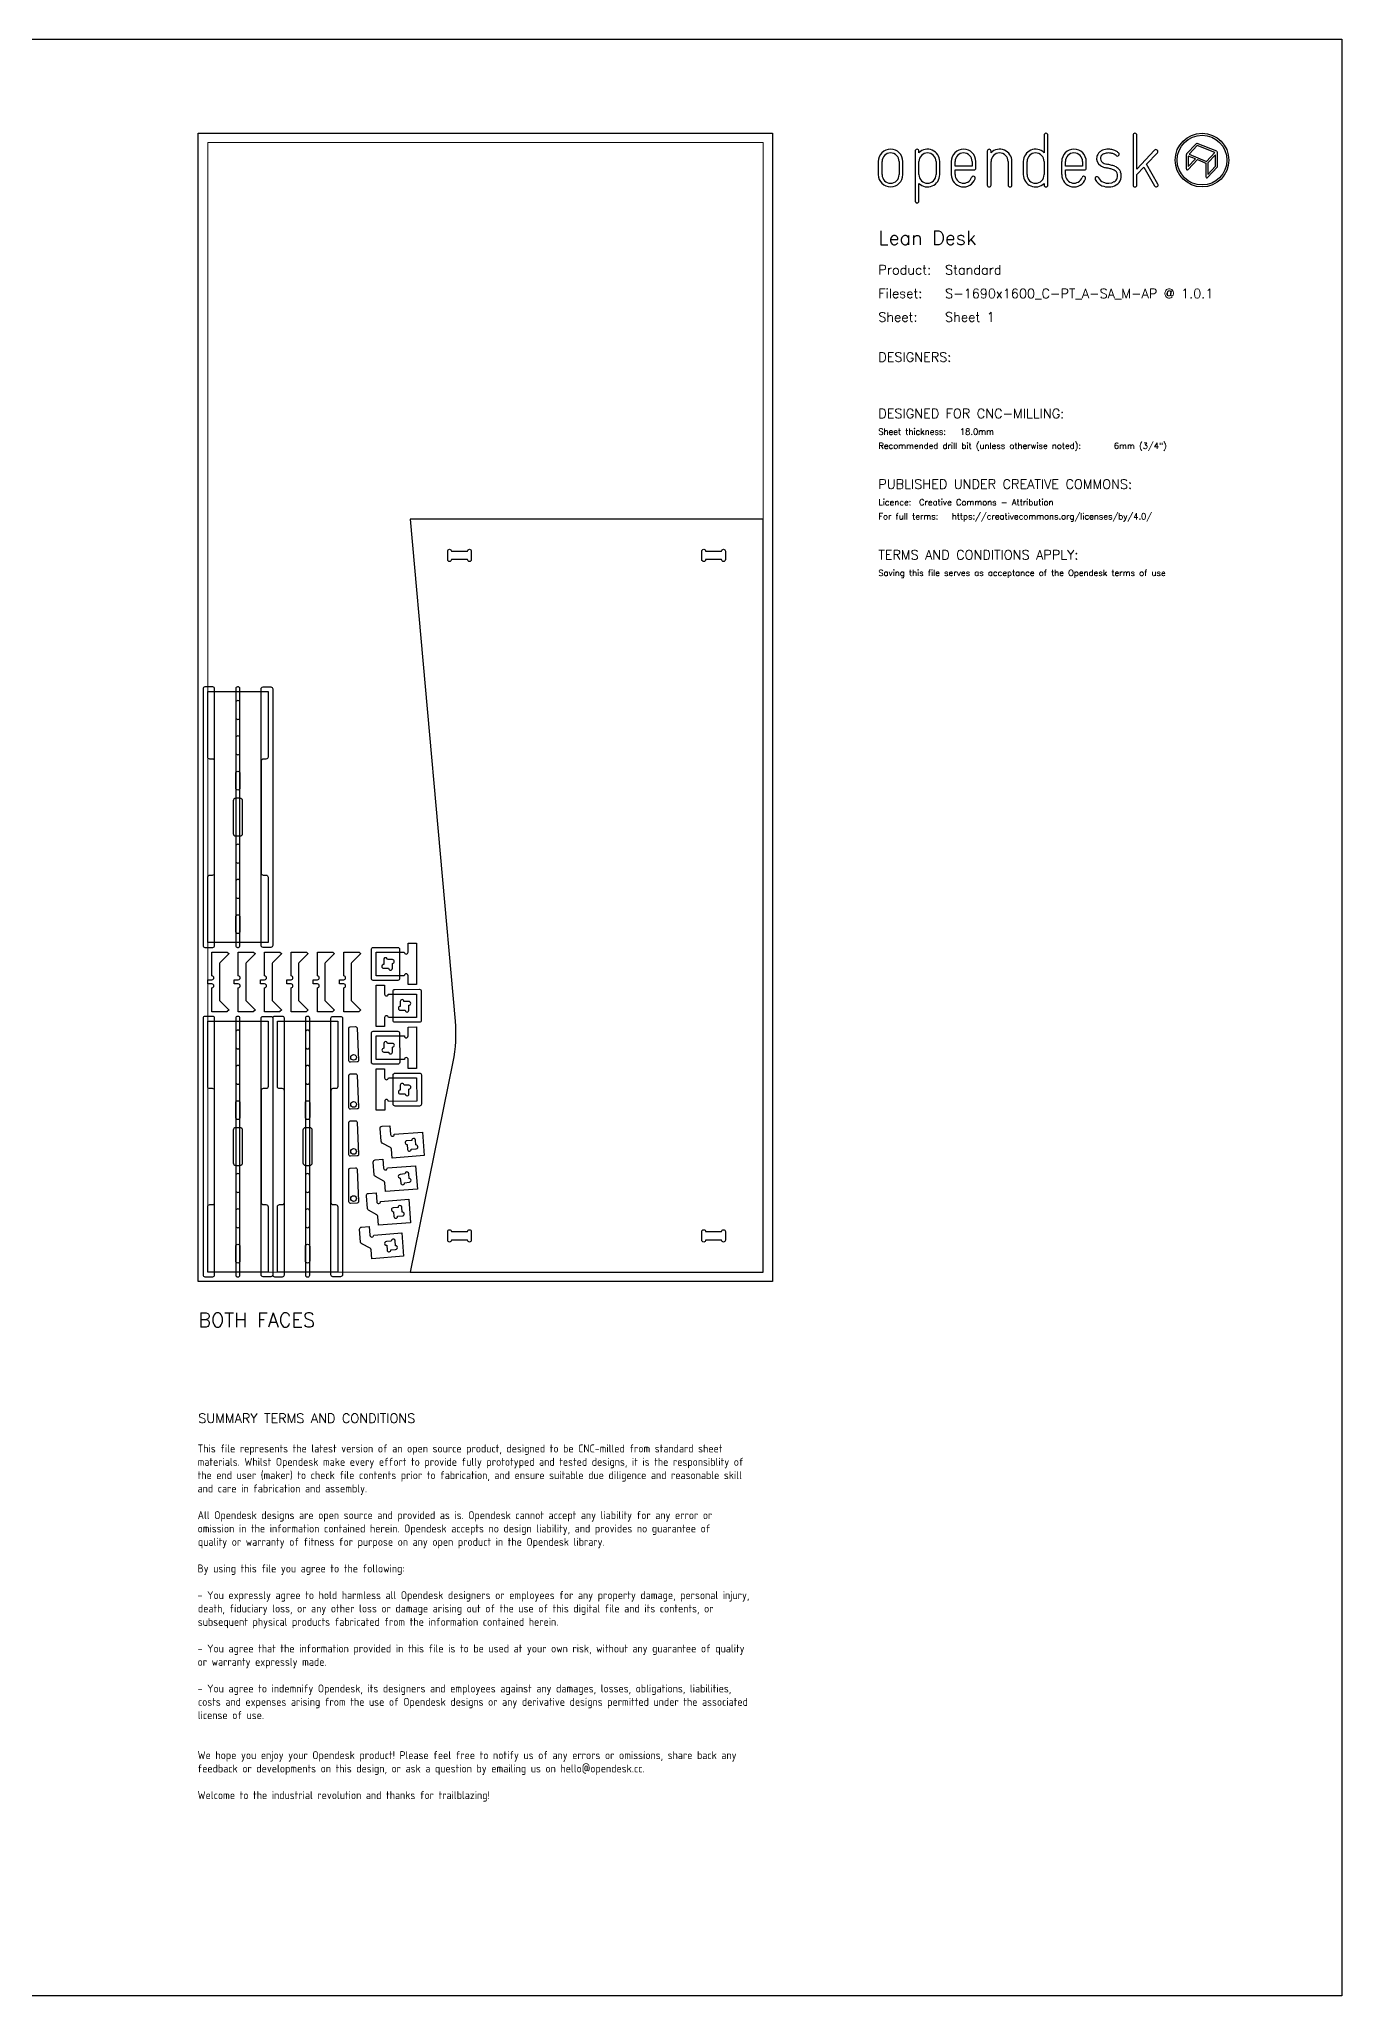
# Model space of a CAD drawing. Header units: millimetres. Extents: x -300 to 5880, y -300 to 4158.
# Drawn here: x 3112 to 5880, y 0 to 4158 of the extents above; entities that cross this region are included whole.
import ezdxf
from ezdxf.enums import TextEntityAlignment as Align

# ---------------------------------------------------------------- set-up
doc = ezdxf.new("R2010")
doc.units = ezdxf.units.MM
doc.layers.add('00-NOPRINT_TEXT', color=7, linetype='Continuous', lineweight=25)
doc.layers.add('00_NOPRINT_TOLERANCE', color=7, linetype='Continuous', lineweight=5)
for name, color, linetype, lineweight, true_color in [('BOARD_$TH-NOMINAL', 3, 'Continuous', 30, 0x00ff00), ('TOP-CUT-INSIDE_18.0MM', 1, 'Continuous', 25, 0xff1c00), ('TOP-CUT-OUTSIDE_18.0MM', 220, 'Continuous', 25, 0xff00d1), ('TOP-HOLE-12.0MM-DIAM_18.0MM', 3, 'Continuous', 25, 0x00ff0c), ('TOP-POCKET-INSIDE_14.0MM', 190, 'Continuous', 25, 0x9300ff), ('TOP-POCKET-INSIDE_9.0MM', 60, 'Continuous', 25, 0xb0ff00)]:
    doc.layers.add(name, color=color, linetype=linetype, lineweight=lineweight, true_color=true_color)
doc.layers.add('REV-FILLET-ONLINE_3.0MM', color=216, linetype='Continuous', true_color=0x801770)
doc.layers.add('TOP-FILLET-ONLINE_3.0MM', color=220, linetype='Continuous', true_color=0xff00d9)
doc.styles.add('OD-ISOCP-17_221', font='isocp.shx')
doc.styles.add('OD-ISOCP-17_222', font='isocp.shx')
doc.styles.add('OD-ISOCP-17_223', font='isocp.shx')
doc.styles.add('OD-ISOCP-17_224', font='isocp.shx')
doc.styles.add('OD-ISOCP-17_225', font='isocp.shx')
doc.styles.add('OD-ISOCP-17_226', font='isocp.shx')
doc.styles.add('OD-ISOCP-17_227', font='isocp.shx')
doc.styles.add('OD-ISOCP-17_228', font='isocp.shx')
doc.styles.add('OD-ISOCP-17_229', font='isocp.shx')
doc.styles.add('OD-ISOCP-17_230', font='isocp.shx')
doc.styles.add('OD-ISOCP-17_231', font='isocp.shx')
doc.styles.add('OD-ISOCP-17_232', font='isocp.shx')
doc.styles.add('OD-ISOCP-17_233', font='isocp.shx')
doc.styles.add('OD-ISOCP-17_234', font='isocp.shx')
doc.styles.add('OD-ISOCP-17_235', font='isocp.shx')
doc.styles.add('OD-ISOCP-17_236', font='isocp.shx')
doc.styles.add('OD-ISOCP-17_237', font='isocp.shx')
doc.styles.add('OD-ISOCP-17_238', font='isocp.shx')
doc.styles.add('OD-ISOCP-17_239', font='isocp.shx')
doc.styles.add('OD-SIMPLEX-13_86', font='simplex.shx')
doc.styles.add('OD-SIMPLEX-20_82', font='simplex.shx')
doc.styles.add('OD-SIMPLEX-20_86', font='simplex.shx')
doc.styles.add('OD-SIMPLEX-30_83', font='simplex.shx')
doc.styles.add('OD-SIMPLEX-30_87', font='simplex.shx')

# ---------------------------------------------------------------- blocks, each defined once
blk = doc.blocks.new('Borders Opendesk_7')
at = {"layer": '00-NOPRINT_TEXT'}
for p, q in [((0, 4158), (5880, 4158)), ((5880, 4158), (5880, 0)), ((5247.4, 3954), (5247.4, 3916.7)), ((5255.3, 3848), (5255.3, 3954)), ((5436.4, 3954), (5436.4, 3848)), ((5444.4, 3881.9), (5444.4, 3954)), ((4973.4, 3920.1), (4973.4, 3814.1)), ((4981.3, 3916.7), (4981.3, 3920.1)), ((5126.6, 3920.1), (5126.6, 3848)), ((5134.5, 3916.7), (5134.5, 3920.1)), ((5482.1, 3922), (5444.4, 3881.9)), ((5464.8, 3892.1), (5487.9, 3916.6)), ((5549.5, 3912.6), (5549.5, 3882.2)), ((5570.5, 3935.8), (5550.1, 3914)), ((5553.7, 3909.6), (5553.7, 3887.4)), ((5568.8, 3903.5), (5553.7, 3909.6)), ((5572.6, 3931.9), (5555.2, 3913.4)), ((5555.2, 3913.4), (5592.6, 3898.3)), ((5610, 3916.9), (5572.6, 3931.9)), ((5614.4, 3919.6), (5572.8, 3936.3)), ((5592.6, 3898.3), (5610, 3916.9)), ((5611.5, 3912.4), (5595.2, 3895.1)), ((5611.5, 3888.1), (5611.5, 3912.4)), ((5615.7, 3887.3), (5615.7, 3917.6)), ((4895, 3898), (4895, 3870.1)), ((4902.9, 3870.1), (4902.9, 3898)), ((4939.3, 3898), (4939.3, 3870.1)), ((4947.3, 3870.1), (4947.3, 3898)), ((4981.3, 3870.1), (4981.3, 3898)), ((5017.7, 3898), (5017.7, 3870.1)), ((5025.6, 3870.1), (5025.6, 3898)), ((5050, 3898), (5050, 3870.1)), ((5058, 3888.1), (5058, 3898)), ((5094.4, 3888.1), (5058, 3888.1)), ((5058, 3870.1), (5058, 3880.1)), ((5058, 3880.1), (5098.3, 3880.1)), ((5094.4, 3898), (5094.4, 3888.1)), ((5102.3, 3884.1), (5102.3, 3898)), ((5134.5, 3848), (5134.5, 3898)), ((5170.9, 3898), (5170.9, 3848)), ((5178.9, 3848), (5178.9, 3898)), ((5203, 3898), (5203, 3870.1)), ((5211, 3870.1), (5211, 3898)), ((5247.4, 3898), (5247.4, 3870.1)), ((5284.6, 3898), (5284.6, 3870.1)), ((5292.6, 3888.1), (5292.6, 3898)), ((5329, 3888.1), (5292.6, 3888.1)), ((5292.6, 3870.1), (5292.6, 3880.1)), ((5292.6, 3880.1), (5332.9, 3880.1)), ((5329, 3898), (5329, 3888.1)), ((5336.9, 3884.1), (5336.9, 3898)), ((5444.4, 3870.4), (5459.1, 3886)), ((5444.4, 3848), (5444.4, 3870.4)), ((5459.1, 3886), (5482.1, 3846)), ((5489, 3850), (5464.8, 3892.1)), ((5553.1, 3880.8), (5572.9, 3901.9)), ((5553.7, 3887.4), (5568.8, 3903.5)), ((5572.9, 3901.9), (5591.1, 3894.5)), ((5591.1, 3894.5), (5591.1, 3865.5)), ((5594.7, 3864.1), (5615.1, 3885.8)), ((5595.2, 3895.1), (5595.2, 3870.7)), ((5595.2, 3870.7), (5611.5, 3888.1)), ((4981.3, 3814.1), (4981.3, 3851.4)), ((5247.4, 3851.4), (5247.4, 3848)), ((5880, 0), (0, 0))]:
    blk.add_line(p, q, dxfattribs=at)
for radius in [57, 52.9]:
    blk.add_circle((5582.9, 3901), radius, dxfattribs=at)
for centre, radius, start, end in [((5251.3, 3954), 3.97, 0, 180), ((5440.4, 3954), 3.97, 0, 180), ((4921.1, 3898), 26.1, 0, 180), ((4921.1, 3898), 18.2, 0, 180), ((4977.3, 3920.1), 3.97, 0, 180), ((4999.5, 3898), 26.1, 0, 134.1316), ((4999.5, 3898), 18.2, 0, 180), ((5076.2, 3898), 26.1, 0, 180), ((5076.2, 3898), 18.2, 0, 180), ((5130.6, 3920.1), 3.97, 0, 180), ((5152.7, 3898), 26.1, 0, 134.1316), ((5152.7, 3898), 18.2, 0, 180), ((5229.2, 3898), 26.1, 45.8684, 180), ((5229.2, 3898), 18.2, 0, 180), ((5310.8, 3898), 26.1, 0, 180), ((5310.8, 3898), 18.2, 0, 180), ((5377.2, 3904.5), 18.3, 167.0964, 235.8453), ((5375.9, 3904.8), 16.9, 150.5139, 167.0489), ((5377.5, 3903.4), 19, 138.9882, 149.267), ((5377.5, 3903.4), 19, 127.9168, 138.9882), ((5380.5, 3899.5), 24, 111.7012, 127.9168), ((5375.9, 3904.8), 8.99, 151.0519, 168.0238), ((5377.5, 3903.4), 11.1, 138.9882, 148.8091), ((5377.5, 3903.4), 11.1, 127.9168, 138.9882), ((5380.5, 3899.5), 16, 111.7012, 127.9168), ((5383.5, 3891.9), 32.1, 90, 111.7012), ((5383.5, 3891.9), 24.2, 90, 111.7012), ((5383.5, 3878.8), 45.3, 80.7104, 90), ((5383.5, 3878.8), 37.3, 80.7104, 90), ((5385.9, 3893.2), 22.7, 71.5035, 80.7104), ((5385.9, 3893.2), 30.7, 71.5035, 80.7104), ((5387.1, 3896.7), 19, 61.0356, 71.5035), ((5387.1, 3896.7), 26.9, 61.0356, 71.5035), ((5387.1, 3896.7), 19, 46.7983, 61.0356), ((5387.1, 3896.7), 26.9, 46.7983, 61.0356), ((5402.8, 3913.5), 3.97, 226.7983, 46.7983), ((5485, 3919.3), 3.97, 316.7135, 136.7135), ((5551.6, 3912.6), 2.06, 136.7696, 180), ((5572, 3934.4), 2.06, 68.0714, 136.7696), ((5613.6, 3917.6), 2.06, 0, 68.0714), ((4921.1, 3870.1), 26.1, 180, 0), ((4921.1, 3870.1), 18.2, 180, 0), ((4999.5, 3870.1), 18.2, 180, 0), ((4999.5, 3870.1), 26.1, 225.8684, 0), ((5076.2, 3870.1), 26.1, 180, 340.0258), ((5076.2, 3870.1), 18.2, 180, 340.0258), ((5098.3, 3884.1), 3.97, 270, 0), ((5229.2, 3870.1), 26.1, 180, 314.1316), ((5229.2, 3870.1), 18.2, 180, 0), ((5310.8, 3870.1), 26.1, 180, 340.0258), ((5310.8, 3870.1), 18.2, 180, 340.0258), ((5332.9, 3884.1), 3.97, 270, 0), ((5377.2, 3904.5), 10.3, 167.9603, 235.8613), ((5382, 3911.6), 26.9, 235.8511, 248.0912), ((5382, 3911.6), 18.9, 235.8511, 248.0912), ((5388.7, 3928.4), 44.9, 248.0912, 257.5385), ((5388.7, 3928.4), 37, 248.0912, 257.5385), ((5300, 3526.6), 366.5, 76.1947, 77.5385), ((5300, 3526.6), 374.5, 76.1947, 77.5385), ((5372.7, 3822.5), 61.9, 69.1442, 76.1947), ((5372.7, 3822.5), 69.8, 69.1442, 76.1947), ((5389.5, 3866.6), 14.6, 38.9291, 69.1442), ((5389.5, 3866.6), 22.5, 38.9291, 69.1442), ((5393.9, 3870.2), 8.99, 17.5834, 38.9291), ((5385.6, 3867.6), 17.6, 343.8033, 17.5834), ((5393.9, 3870.2), 16.9, 17.5834, 38.9291), ((5385.6, 3867.6), 25.5, 343.8033, 17.5834), ((5551.6, 3882.2), 2.06, 180, 316.7696), ((5613.6, 3887.3), 2.06, 316.7696, 0), ((5097, 3862.6), 3.97, 340.0258, 160.0258), ((5130.6, 3848), 3.97, 180, 0), ((5174.9, 3848), 3.97, 180, 0), ((5251.3, 3848), 3.97, 180, 0), ((5331.6, 3862.6), 3.97, 340.0258, 160.0258), ((5359.7, 3861.7), 3.97, 24.786, 204.786), ((5380.2, 3871.2), 26.6, 204.786, 247.9544), ((5380.2, 3871.2), 18.7, 204.786, 247.9544), ((5383.5, 3879.3), 35.4, 247.9544, 298.2026), ((5383.5, 3879.3), 27.4, 247.9544, 298.2026), ((5390.6, 3866.1), 12.5, 298.2026, 343.8033), ((5390.6, 3866.1), 20.4, 298.2026, 343.8033), ((5440.4, 3848), 3.97, 180, 0), ((5485.5, 3848), 3.97, 209.8417, 29.8417), ((5593.2, 3865.5), 2.06, 180, 316.7696), ((4977.3, 3814.1), 3.97, 180, 0)]:
    blk.add_arc(centre, radius, start, end, dxfattribs=at)
at = {"layer": '00_NOPRINT_TOLERANCE'}
for p, q in [((3450, 3958), (4670, 3958)), ((3450, 1518), (3450, 3958)), ((4670, 3958), (4670, 1518)), ((3470, 3938), (4650, 3938)), ((3470, 1538), (3470, 3938)), ((4650, 3938), (4650, 1538)), ((4670, 1518), (3450, 1518)), ((4650, 1538), (3470, 1538))]:
    blk.add_line(p, q, dxfattribs=at)
at = {"layer": 'BOARD_$TH-NOMINAL'}
for p, q in [((3450, 3958), (4670, 3958)), ((3450, 1518), (3450, 3958)), ((4670, 3958), (4670, 1518)), ((4670, 1518), (3450, 1518))]:
    blk.add_line(p, q, dxfattribs=at)
at = {"layer": '00-NOPRINT_TEXT'}
for s, height, style, p in [('Lean Desk', 30, 'OD-SIMPLEX-30_83', (4895, 3720.9)), ('Product:', 20, 'OD-SIMPLEX-20_82', (4895, 3657.9)), ('Standard', 20, 'OD-SIMPLEX-20_82', (5036.9, 3657.9)), ('Fileset:', 20, 'OD-SIMPLEX-20_82', (4895, 3607.7)), ('S-1690x1600_C-PT_A-SA_M-AP @ 1.0.1', 20, 'OD-SIMPLEX-20_82', (5036.9, 3607.6)), ('Sheet:', 20, 'OD-SIMPLEX-20_82', (4895, 3557.4)), ('Sheet 1', 20, 'OD-SIMPLEX-20_82', (5036.9, 3557.5)), ('DESIGNERS:', 20, 'OD-SIMPLEX-20_82', (4895, 3472.4)), ('DESIGNED FOR CNC-MILLING:', 20, 'OD-SIMPLEX-20_82', (4895, 3352.4)), ('Sheet thickness:', 13, 'OD-SIMPLEX-13_86', (4895, 3317.4)), ('18.0mm', 13, 'OD-SIMPLEX-13_86', (5068.3, 3317.4)), ('Recommended drill bit (unless otherwise noted):', 13, 'OD-SIMPLEX-13_86', (4895, 3287.4)), ('6mm (3/4")', 13, 'OD-SIMPLEX-13_86', (5395.5, 3287.4)), ('PUBLISHED UNDER CREATIVE COMMONS:', 20, 'OD-SIMPLEX-20_82', (4895, 3202.4)), ('Licence:', 13, 'OD-SIMPLEX-13_86', (4895, 3167.4)), ('Creative Commons - Attribution', 13, 'OD-SIMPLEX-13_86', (4981.5, 3167.4)), ('For full terms:', 13, 'OD-SIMPLEX-13_86', (4895, 3137.4)), ('https://creativecommons.org/licenses/by/4.0/', 13, 'OD-SIMPLEX-13_86', (5051.1, 3137.4)), ('TERMS AND CONDITIONS APPLY:', 20, 'OD-SIMPLEX-20_82', (4895, 3052.3)), ('Saving this file serves as acceptance of the Opendesk terms of use ', 13, 'OD-SIMPLEX-13_86', (4895, 3017.3))]:
    blk.add_text(s, height=height, dxfattribs=dict(at, style=style)).set_placement(p)
at = {"layer": '00-NOPRINT_TEXT', "color": 7}
for s, height, style, p in [('BOTH FACES', 30, 'OD-SIMPLEX-30_87', (3450, 1451.3)), ('SUMMARY TERMS AND CONDITIONS', 20, 'OD-SIMPLEX-20_86', (3450, 1237.4))]:
    blk.add_text(s, height=height, dxfattribs=dict(at, style=style)).set_placement(p, align=Align.TOP_LEFT)
for s, style, p in [('This file represents the latest version of an open source product, designed to be CNC-milled from standard sheet', 'OD-ISOCP-17_221', (3448.5, 1154.7)), ('materials. Whilst Opendesk make every effort to provide fully prototyped and tested designs, it is the responsiblity of', 'OD-ISOCP-17_222', (3448.5, 1126.3)), ('the end user (maker) to check file contents prior to fabrication, and ensure suitable due diligence and reasonable skill', 'OD-ISOCP-17_223', (3448.5, 1098)), ('and care in fabrication and assembly.', 'OD-ISOCP-17_224', (3448.5, 1069.7)), ('All Opendesk designs are open source and provided as is. Opendesk cannot accept any liability for any error or', 'OD-ISOCP-17_225', (3448.5, 1013)), ('omission in the information contained herein. Opendesk accepts no design liability, and provides no guarantee of', 'OD-ISOCP-17_226', (3448.5, 984.7)), ('quality or warranty of fitness for purpose on any open product in the Opendesk library.', 'OD-ISOCP-17_227', (3449.1, 956.3)), ('By using this file you agree to the following:', 'OD-ISOCP-17_228', (3448.5, 899.7)), ('- You expressly agree to hold harmless all Opendesk designers or employees for any property damage, personal injury,', 'OD-ISOCP-17_229', (3448.5, 843)), ('death, fiduciary loss, or any other loss or damage arising out of the use of this digital file and its contents, or', 'OD-ISOCP-17_230', (3449.1, 814.7)), ('subsequent physical products fabricated from the information contained herein.', 'OD-ISOCP-17_231', (3449, 786.3)), ('- You agree that the information provided in this file is to be used at your own risk, without any guarantee of quality', 'OD-ISOCP-17_232', (3448.5, 729.7)), ('or warranty expressly made.', 'OD-ISOCP-17_233', (3448.5, 701.3)), ('- You agree to indemnify Opendesk, its designers and employees against any damages, losses, obligations, liabilities,', 'OD-ISOCP-17_234', (3448.5, 644.7)), ('costs and expenses arising from the use of Opendesk designs or any derivative designs permitted under the associated', 'OD-ISOCP-17_235', (3449.1, 616.3)), ('license of use.', 'OD-ISOCP-17_236', (3448.8, 588)), ('We hope you enjoy your Opendesk product! Please feel free to notify us of any errors or omissions, share back any', 'OD-ISOCP-17_237', (3448.5, 503)), ('feedback or developments on this design, or ask a question by emailing us on hello@opendesk.cc.', 'OD-ISOCP-17_238', (3448.5, 474.7)), ('Welcome to the industrial revolution and thanks for trailblazing!', 'OD-ISOCP-17_239', (3448.5, 418))]:
    blk.add_text(s, height=17, dxfattribs=dict(at, style=style)).set_placement(p)

msp = doc.modelspace()

# ---------------------------------------------------------------- linework, layer by layer
at = {"layer": 'REV-FILLET-ONLINE_3.0MM', "extrusion": (1e-16, 0, -1)}
msp.add_line((4650, 1538), (4650, 3138), dxfattribs=at)
msp.add_lwpolyline([(-3900, 3138), (-3995.7, 2071.4, 0.072682), (-3990.9, 1984.7), (-3900, 1538)], format="xyb", dxfattribs=at)
at = {"layer": 'TOP-CUT-INSIDE_18.0MM'}
for points in [[(4022.1, 3070.1, -1), (4030.1, 3070.1), (4030.1, 3051.9, -1), (4022.1, 3051.9), (3987.9, 3051.9, -1), (3979.9, 3051.9), (3979.9, 3070.1, -1), (3987.9, 3070.1)], [(4527.9, 3051.9, -1), (4519.9, 3051.9), (4519.9, 3070.1, -1), (4527.9, 3070.1), (4562.1, 3070.1, -1), (4570.1, 3070.1), (4570.1, 3051.9, -1), (4562.1, 3051.9)], [(3529.6, 2747.8), (3529.6, 2716.8, 1), (3538.6, 2716.8), (3538.6, 2747.8, 1)], [(3538.6, 2641.8), (3538.6, 2672.8, 1), (3529.6, 2672.8), (3529.6, 2641.8, 1)], [(3529.6, 2566.8), (3529.6, 2597.8, -1), (3538.6, 2597.8), (3538.6, 2566.8, -1)], [(3524.2, 2470.2, 0.414214), (3529.6, 2464.8), (3538.6, 2464.8, 0.414214), (3544, 2470.2), (3544, 2539.4, 0.414214), (3538.6, 2544.8), (3529.6, 2544.8, 0.414214), (3524.2, 2539.4)], [(3529.6, 2411.8, 1), (3538.6, 2411.8), (3538.6, 2442.8, 1), (3529.6, 2442.8)], [(3529.6, 2336.8, 1), (3538.6, 2336.8), (3538.6, 2367.8, 1), (3529.6, 2367.8)], [(3538.6, 2261.8, -1), (3529.6, 2261.8), (3529.6, 2292.8, -1), (3538.6, 2292.8)], [(3844, 2202), (3844, 2191.6, 1), (3844, 2183.6), (3854.4, 2183.6, 1), (3862.4, 2183.6), (3862.4, 2194, 1), (3862.4, 2202), (3852, 2202, 1.000001)], [(3897.5, 2094.6), (3897.5, 2105, 1), (3897.5, 2113), (3887.1, 2113, 1), (3879.1, 2113), (3879.1, 2102.6, 1), (3879.1, 2094.6), (3889.5, 2094.6, 1.000001)], [(3538.6, 2047.7, 1), (3529.6, 2047.7), (3529.6, 2016.7, 1), (3538.6, 2016.7)], [(3686.8, 2016.7), (3686.8, 2047.7, 1), (3677.8, 2047.7), (3677.8, 2016.7, 1)], [(3844.2, 2024), (3844.2, 2013.6, 1), (3844.2, 2005.6), (3854.6, 2005.6, 1), (3862.6, 2005.6), (3862.6, 2016, 1), (3862.6, 2024), (3852.2, 2024, 1.000001)], [(3538.6, 1941.7), (3538.6, 1972.7, 1), (3529.6, 1972.7), (3529.6, 1941.7, 1)], [(3686.8, 1941.7), (3686.8, 1972.7, 1), (3677.8, 1972.7), (3677.8, 1941.7, 1)], [(3897.7, 1916.6), (3897.7, 1927, 1), (3897.7, 1935), (3887.3, 1935, 1), (3879.3, 1935), (3879.3, 1924.6, 1), (3879.3, 1916.6), (3889.7, 1916.6, 1.000001)], [(3538.6, 1866.7, -1), (3529.6, 1866.7), (3529.6, 1897.7, -1), (3538.6, 1897.7)], [(3677.8, 1866.7), (3677.8, 1897.7, -1), (3686.8, 1897.7), (3686.8, 1866.7, -1)], [(3544, 1839.3, 0.414214), (3538.6, 1844.7), (3529.6, 1844.7, 0.414214), (3524.2, 1839.3), (3524.2, 1770.1, 0.414214), (3529.6, 1764.7), (3538.6, 1764.7, 0.414214), (3544, 1770.1)], [(3692.2, 1839.3, 0.414214), (3686.8, 1844.7), (3677.8, 1844.7, 0.414214), (3672.4, 1839.3), (3672.4, 1770.1, 0.414214), (3677.8, 1764.7), (3686.8, 1764.7, 0.414214), (3692.2, 1770.1)], [(3911.6, 1818.5, 1.000001), (3903.6, 1817.8), (3893.2, 1817, 1), (3893.8, 1809.1), (3894.6, 1798.7, 1), (3902.6, 1799.3), (3913, 1800.1, 1), (3912.4, 1808.1)], [(3538.6, 1711.7), (3538.6, 1742.7, 1), (3529.6, 1742.7), (3529.6, 1711.7, 1)], [(3677.8, 1711.7, 1), (3686.8, 1711.7), (3686.8, 1742.7, 1), (3677.8, 1742.7)], [(3897.1, 1747.1, 1.000001), (3889.1, 1746.5), (3878.7, 1745.7, 1), (3879.3, 1737.7), (3880.1, 1727.4, 1), (3888.1, 1728), (3898.5, 1728.8, 1), (3897.9, 1736.8)], [(3529.6, 1636.7, 1), (3538.6, 1636.7), (3538.6, 1667.7, 1), (3529.6, 1667.7)], [(3686.8, 1636.7), (3686.8, 1667.7, 1), (3677.8, 1667.7), (3677.8, 1636.7, 1)], [(3882.5, 1675.8, 1.000001), (3874.6, 1675.2), (3864.2, 1674.4, 1), (3864.8, 1666.4), (3865.6, 1656, 1), (3873.6, 1656.6), (3884, 1657.4, 1), (3883.3, 1665.4)], [(3987.9, 1605.9, -1), (3979.9, 1605.9), (3979.9, 1624.1, -1), (3987.9, 1624.1), (4022.1, 1624.1, -1), (4030.1, 1624.1), (4030.1, 1605.9, -1), (4022.1, 1605.9)], [(4562.1, 1624.1, -1), (4570.1, 1624.1), (4570.1, 1605.9, -1), (4562.1, 1605.9), (4527.9, 1605.9, -1), (4519.9, 1605.9), (4519.9, 1624.1, -1), (4527.9, 1624.1)], [(3538.6, 1561.7, -1), (3529.6, 1561.7), (3529.6, 1592.7, -1), (3538.6, 1592.7)], [(3686.8, 1561.7, -1), (3677.8, 1561.7), (3677.8, 1592.7, -1), (3686.8, 1592.7)], [(3868, 1604.4, 1.000001), (3860, 1603.8), (3849.7, 1603, 1), (3850.3, 1595), (3851.1, 1584.7, 1), (3859.1, 1585.3), (3869.4, 1586.1, 1), (3868.8, 1594.1)]]:
    msp.add_lwpolyline(points, format="xyb", close=True, dxfattribs=at)
at = {"layer": 'TOP-CUT-OUTSIDE_18.0MM'}
for points in [[(3995.7, 2071.4, -0.072682), (3990.9, 1984.7), (3900, 1538), (4650, 1538), (4650, 3138), (3900, 3138)], [(3583.5, 2623.5), (3583.5, 2386.1, 0.414214), (3588, 2381.6), (3593.7, 2381.6, -0.414214), (3598.2, 2377.1), (3598.2, 2238.1), (3470, 2238.1), (3470, 2377.1, -0.414214), (3474.5, 2381.6), (3480.2, 2381.6, 0.414214), (3484.7, 2386.1), (3484.7, 2623.5, 0.414214), (3480.2, 2628), (3474.5, 2628, -0.414214), (3470, 2632.5), (3470, 2771.5), (3598.2, 2771.5), (3598.2, 2632.5, -0.414214), (3593.7, 2628), (3588, 2628, 0.414214)], [(3895.8, 2167.8, 1), (3887.8, 2167.8), (3827.8, 2167.8), (3827.7, 2217.8), (3887.7, 2217.8, 1), (3895.7, 2217.8), (3895.7, 2236.8), (3913.7, 2236.9), (3913.8, 2148.9), (3895.8, 2148.8)], [(3845.8, 2128.8, 1), (3853.8, 2128.8), (3913.8, 2128.9), (3913.9, 2078.9), (3853.9, 2078.8, 1), (3845.9, 2078.8), (3845.9, 2059.8), (3827.9, 2059.8), (3827.8, 2147.8), (3845.8, 2147.8)], [(3583.5, 1686, 0.414214), (3588, 1681.5), (3593.7, 1681.5, -0.414214), (3598.2, 1677), (3598.2, 1538), (3470, 1538), (3470, 1677, -0.414214), (3474.5, 1681.5), (3480.2, 1681.5, 0.414214), (3484.7, 1686), (3484.7, 1923.3, 0.414214), (3480.2, 1927.8), (3474.5, 1927.8, -0.414214), (3470, 1932.3), (3470, 2071.3), (3598.2, 2071.3), (3598.2, 1932.3, -0.414214), (3593.7, 1927.8), (3588, 1927.8, 0.414214), (3583.5, 1923.3)], [(3731.7, 1923.3), (3731.7, 1686, 0.414214), (3736.2, 1681.5), (3741.9, 1681.5, -0.414214), (3746.4, 1677), (3746.4, 1538), (3618.2, 1538), (3618.2, 1677, -0.414214), (3622.7, 1681.5), (3628.4, 1681.5, 0.414214), (3632.9, 1686), (3632.9, 1923.3, 0.414214), (3628.4, 1927.8), (3622.7, 1927.8, -0.414214), (3618.2, 1932.3), (3618.2, 2071.3), (3746.4, 2071.3), (3746.4, 1932.3, -0.414214), (3741.9, 1927.8), (3736.2, 1927.8, 0.414214)], [(3828, 1989.8), (3827.9, 2039.8), (3887.9, 2039.8, 1), (3895.9, 2039.8), (3895.9, 2058.8), (3913.9, 2058.9), (3914, 1970.9), (3896, 1970.8), (3896, 1989.8, 1), (3888, 1989.8)], [(3854, 1950.8), (3914, 1950.9), (3914.1, 1900.9), (3854.1, 1900.8, 1), (3846.1, 1900.8), (3846.1, 1881.8), (3828.1, 1881.8), (3828, 1969.8), (3846, 1969.8), (3846, 1950.8, 1)], [(3858.4, 1830.2, 1), (3866.4, 1830.8), (3926.1, 1835.4), (3930, 1785.6), (3862.3, 1780.3), (3860.8, 1799, 0.253475), (3858.5, 1802.6), (3840.9, 1812.3, -0.253475), (3838.5, 1815.9), (3836.4, 1843, -0.414214), (3840.6, 1847.9), (3856.9, 1849.1)], [(3824, 1744.5), (3821.9, 1771.7, -0.414214), (3826, 1776.5), (3842.4, 1777.8), (3843.9, 1758.8, 1), (3851.8, 1759.5), (3911.6, 1764.1), (3915.5, 1714.3), (3847.7, 1709), (3846.3, 1727.7, 0.253475), (3844, 1731.3), (3826.3, 1740.9, -0.253475)], [(3827.9, 1706.4), (3829.3, 1687.5, 1), (3837.3, 1688.1), (3897.1, 1692.8), (3900.9, 1642.9), (3833.2, 1637.7), (3831.8, 1656.3, 0.253475), (3829.4, 1659.9), (3811.8, 1669.6, -0.253475), (3809.5, 1673.2), (3807.4, 1700.3, -0.414214), (3811.5, 1705.2)], [(3795, 1601.8), (3792.9, 1629, -0.414214), (3797, 1633.8), (3813.4, 1635.1), (3814.8, 1616.2, 1), (3822.8, 1616.8), (3882.5, 1621.4), (3886.4, 1571.6), (3818.7, 1566.3), (3817.3, 1585, 0.253475), (3814.9, 1588.6), (3797.3, 1598.2, -0.253475)]]:
    msp.add_lwpolyline(points, format="xyb", close=True, dxfattribs=at)
for points in [[(3494.8, 2192.7), (3494.8, 2116.8, 0.198912), (3495.8, 2114.3), (3514.8, 2095.3, -0.414214), (3514.8, 2094.6), (3511.6, 2091.5, -0.198912), (3511.3, 2091.3), (3479, 2091.3), (3479, 2142.2, 1), (3479, 2150.2), (3470.5, 2150.2, -0.414214), (3470, 2150.7), (3470, 2158.7, -0.414214), (3470.5, 2159.2), (3479, 2159.2, 1), (3479, 2167.2), (3479, 2218.1), (3511.3, 2218.1, -0.198912), (3511.6, 2218), (3514.8, 2214.9, -0.414229), (3514.8, 2214.2), (3495.8, 2195.2, 0.198926), (3494.8, 2192.7)], [(3550.8, 2192.7), (3550.8, 2116.8, 0.198912), (3551.8, 2114.3), (3570.8, 2095.3, -0.414214), (3570.8, 2094.6), (3567.6, 2091.5, -0.198912), (3567.3, 2091.3), (3535, 2091.3), (3535, 2142.2, 1), (3535, 2150.2), (3526.5, 2150.2, -0.414214), (3526, 2150.7), (3526, 2158.7, -0.414214), (3526.5, 2159.2), (3535, 2159.2, 1), (3535, 2167.2), (3535, 2218.1), (3567.3, 2218.1, -0.198912), (3567.6, 2218), (3570.8, 2214.9, -0.414229), (3570.8, 2214.2), (3551.8, 2195.2, 0.198926), (3550.8, 2192.7)], [(3606.8, 2192.7), (3606.8, 2116.8, 0.198912), (3607.8, 2114.3), (3626.8, 2095.3, -0.414214), (3626.8, 2094.6), (3623.6, 2091.5, -0.198912), (3623.3, 2091.3), (3591, 2091.3), (3591, 2142.2, 1), (3591, 2150.2), (3582.5, 2150.2, -0.414214), (3582, 2150.7), (3582, 2158.7, -0.414214), (3582.5, 2159.2), (3591, 2159.2, 1), (3591, 2167.2), (3591, 2218.1), (3623.3, 2218.1, -0.198912), (3623.6, 2218), (3626.8, 2214.9, -0.414229), (3626.8, 2214.2), (3607.8, 2195.2, 0.198926), (3606.8, 2192.7)], [(3662.8, 2192.7), (3662.8, 2116.8, 0.198912), (3663.8, 2114.3), (3682.8, 2095.3, -0.414214), (3682.8, 2094.6), (3679.6, 2091.5, -0.198912), (3679.3, 2091.3), (3647, 2091.3), (3647, 2142.2, 1), (3647, 2150.2), (3638.5, 2150.2, -0.414214), (3638, 2150.7), (3638, 2158.7, -0.414214), (3638.5, 2159.2), (3647, 2159.2, 1), (3647, 2167.2), (3647, 2218.1), (3679.3, 2218.1, -0.198912), (3679.6, 2218), (3682.8, 2214.9, -0.414229), (3682.8, 2214.2), (3663.8, 2195.2, 0.198926), (3662.8, 2192.7)], [(3718.8, 2192.7), (3718.8, 2116.8, 0.198912), (3719.8, 2114.3), (3738.8, 2095.3, -0.414214), (3738.8, 2094.6), (3735.6, 2091.5, -0.198912), (3735.3, 2091.3), (3703, 2091.3), (3703, 2142.2, 1), (3703, 2150.2), (3694.5, 2150.2, -0.414214), (3694, 2150.7), (3694, 2158.7, -0.414214), (3694.5, 2159.2), (3703, 2159.2, 1), (3703, 2167.2), (3703, 2218.1), (3735.3, 2218.1, -0.198912), (3735.6, 2218), (3738.8, 2214.9, -0.414229), (3738.8, 2214.2), (3719.8, 2195.2, 0.198926), (3718.8, 2192.7)], [(3774.8, 2192.7), (3774.8, 2116.8, 0.198912), (3775.8, 2114.3), (3794.8, 2095.3, -0.414214), (3794.8, 2094.6), (3791.6, 2091.5, -0.198912), (3791.3, 2091.3), (3759, 2091.3), (3759, 2142.2, 1), (3759, 2150.2), (3750.5, 2150.2, -0.414214), (3750, 2150.7), (3750, 2158.7, -0.414214), (3750.5, 2159.2), (3759, 2159.2, 1), (3759, 2167.2), (3759, 2218.1), (3791.3, 2218.1, -0.198912), (3791.6, 2218), (3794.8, 2214.9, -0.414229), (3794.8, 2214.2), (3775.8, 2195.2, 0.198926), (3774.8, 2192.7)], [(3770.1, 1987), (3770.1, 2056.1, -0.400684), (3772.9, 2059.1), (3784.2, 2059.6, -0.414214), (3787.3, 2056.7), (3790.5, 1987.8, -0.414214), (3787.7, 1984.7), (3773.2, 1984, -0.427874), (3770.1, 1987)], [(3770.1, 1887), (3770.1, 1956.1, -0.400684), (3772.9, 1959.1), (3784.2, 1959.6, -0.414214), (3787.3, 1956.7), (3790.5, 1887.8, -0.414214), (3787.7, 1884.7), (3773.2, 1884, -0.427874), (3770.1, 1887)], [(3770.1, 1787), (3770.1, 1856.1, -0.400684), (3772.9, 1859.1), (3784.2, 1859.6, -0.414214), (3787.3, 1856.7), (3790.5, 1787.8, -0.414214), (3787.7, 1784.7), (3773.2, 1784, -0.427874), (3770.1, 1787)], [(3770.1, 1687), (3770.1, 1756.1, -0.400684), (3772.9, 1759.1), (3784.2, 1759.6, -0.414214), (3787.3, 1756.7), (3790.5, 1687.8, -0.414214), (3787.7, 1684.7), (3773.2, 1684, -0.427874), (3770.1, 1687)]]:
    msp.add_lwpolyline(points, format="xyb", dxfattribs=at)
at = {"layer": 'TOP-FILLET-ONLINE_3.0MM'}
msp.add_line((4650, 1538), (4650, 3138), dxfattribs=at)
msp.add_lwpolyline([(3900, 3138), (3995.7, 2071.4, -0.072682), (3990.9, 1984.7), (3900, 1538)], format="xyb", dxfattribs=at)
at = {"layer": 'TOP-HOLE-12.0MM-DIAM_18.0MM'}
for centre in [(3780, 1994.3), (3780, 1894.3), (3780, 1794.3), (3780, 1694.3)]:
    msp.add_circle(centre, 6, dxfattribs=at)
at = {"layer": 'TOP-POCKET-INSIDE_14.0MM'}
for points in [[(3464, 2781.5, 0.414214), (3460, 2777.5), (3460, 2232.1, 0.414214), (3464, 2228.1), (3480.7, 2228.1, 0.414214), (3484.7, 2232.1), (3484.7, 2777.5, 0.414214), (3480.7, 2781.5)], [(3587.5, 2781.5), (3604.2, 2781.5, -0.414214), (3608.2, 2777.5), (3608.2, 2232.1, -0.414214), (3604.2, 2228.1), (3587.5, 2228.1, -0.414214), (3583.5, 2232.1), (3583.5, 2777.5, -0.414214)], [(3484.7, 1532), (3484.7, 2077.3, 0.414214), (3480.7, 2081.3), (3464, 2081.3, 0.414214), (3460, 2077.3), (3460, 1532, 0.414214), (3464, 1528), (3480.7, 1528, 0.414214)], [(3583.5, 2077.3, -0.414214), (3587.5, 2081.3), (3604.2, 2081.3, -0.414214), (3608.2, 2077.3), (3608.2, 1532, -0.414214), (3604.2, 1528), (3587.5, 1528, -0.414214), (3583.5, 1532)], [(3632.9, 2077.3, 0.414214), (3628.9, 2081.3), (3612.2, 2081.3, 0.414214), (3608.2, 2077.3), (3608.2, 1532, 0.414214), (3612.2, 1528), (3628.9, 1528, 0.414214), (3632.9, 1532)], [(3756.4, 1532, -0.414214), (3752.4, 1528), (3735.7, 1528, -0.414214), (3731.7, 1532), (3731.7, 2077.3, -0.414214), (3735.7, 2081.3), (3752.4, 2081.3, -0.414214), (3756.4, 2077.3)]]:
    msp.add_lwpolyline(points, format="xyb", close=True, dxfattribs=at)
at = {"layer": 'TOP-POCKET-INSIDE_9.0MM'}
for points in [[(3529.6, 2778), (3529.6, 2231.6, 0.414214), (3533.1, 2228.1), (3535.1, 2228.1, 0.414214), (3538.6, 2231.6), (3538.6, 2778, 0.414214), (3535.1, 2781.5), (3533.1, 2781.5, 0.414214)], [(3821.7, 2227.8), (3873.7, 2227.8, -0.414214), (3877.7, 2223.8), (3877.8, 2161.8, -0.414214), (3873.8, 2157.8), (3821.8, 2157.8, -0.414214), (3817.8, 2161.7), (3817.7, 2223.7, -0.414214)], [(3923.8, 2134.9), (3923.9, 2072.9, -0.414214), (3919.9, 2068.9), (3867.9, 2068.8, -0.414214), (3863.9, 2072.8), (3863.8, 2134.8, -0.414214), (3867.8, 2138.8), (3919.8, 2138.9, -0.414214)], [(3529.6, 2077.8), (3529.6, 1531.5, 0.414214), (3533.1, 1528), (3535.1, 1528, 0.414214), (3538.6, 1531.5), (3538.6, 2077.8, 0.414214), (3535.1, 2081.3), (3533.1, 2081.3, 0.414214)], [(3683.3, 1528, 0.414214), (3686.8, 1531.5), (3686.8, 2077.8, 0.414214), (3683.3, 2081.3), (3681.3, 2081.3, 0.414214), (3677.8, 2077.8), (3677.8, 1531.5, 0.414214), (3681.3, 1528)], [(3873.9, 2049.8, -0.414214), (3877.9, 2045.8), (3878, 1983.8, -0.414214), (3874, 1979.8), (3822, 1979.8, -0.414214), (3818, 1983.7), (3817.9, 2045.7, -0.414214), (3821.9, 2049.8)], [(3920.1, 1890.9), (3868.1, 1890.8, -0.414214), (3864.1, 1894.8), (3864, 1956.8, -0.414214), (3868, 1960.8), (3920, 1960.9, -0.414214), (3924, 1956.9), (3924.1, 1894.9, -0.414214)]]:
    msp.add_lwpolyline(points, format="xyb", close=True, dxfattribs=at)

# ---------------------------------------------------------------- block references
msp.add_blockref('Borders Opendesk_7', (0, 0))

doc.saveas('drawing.dxf')
